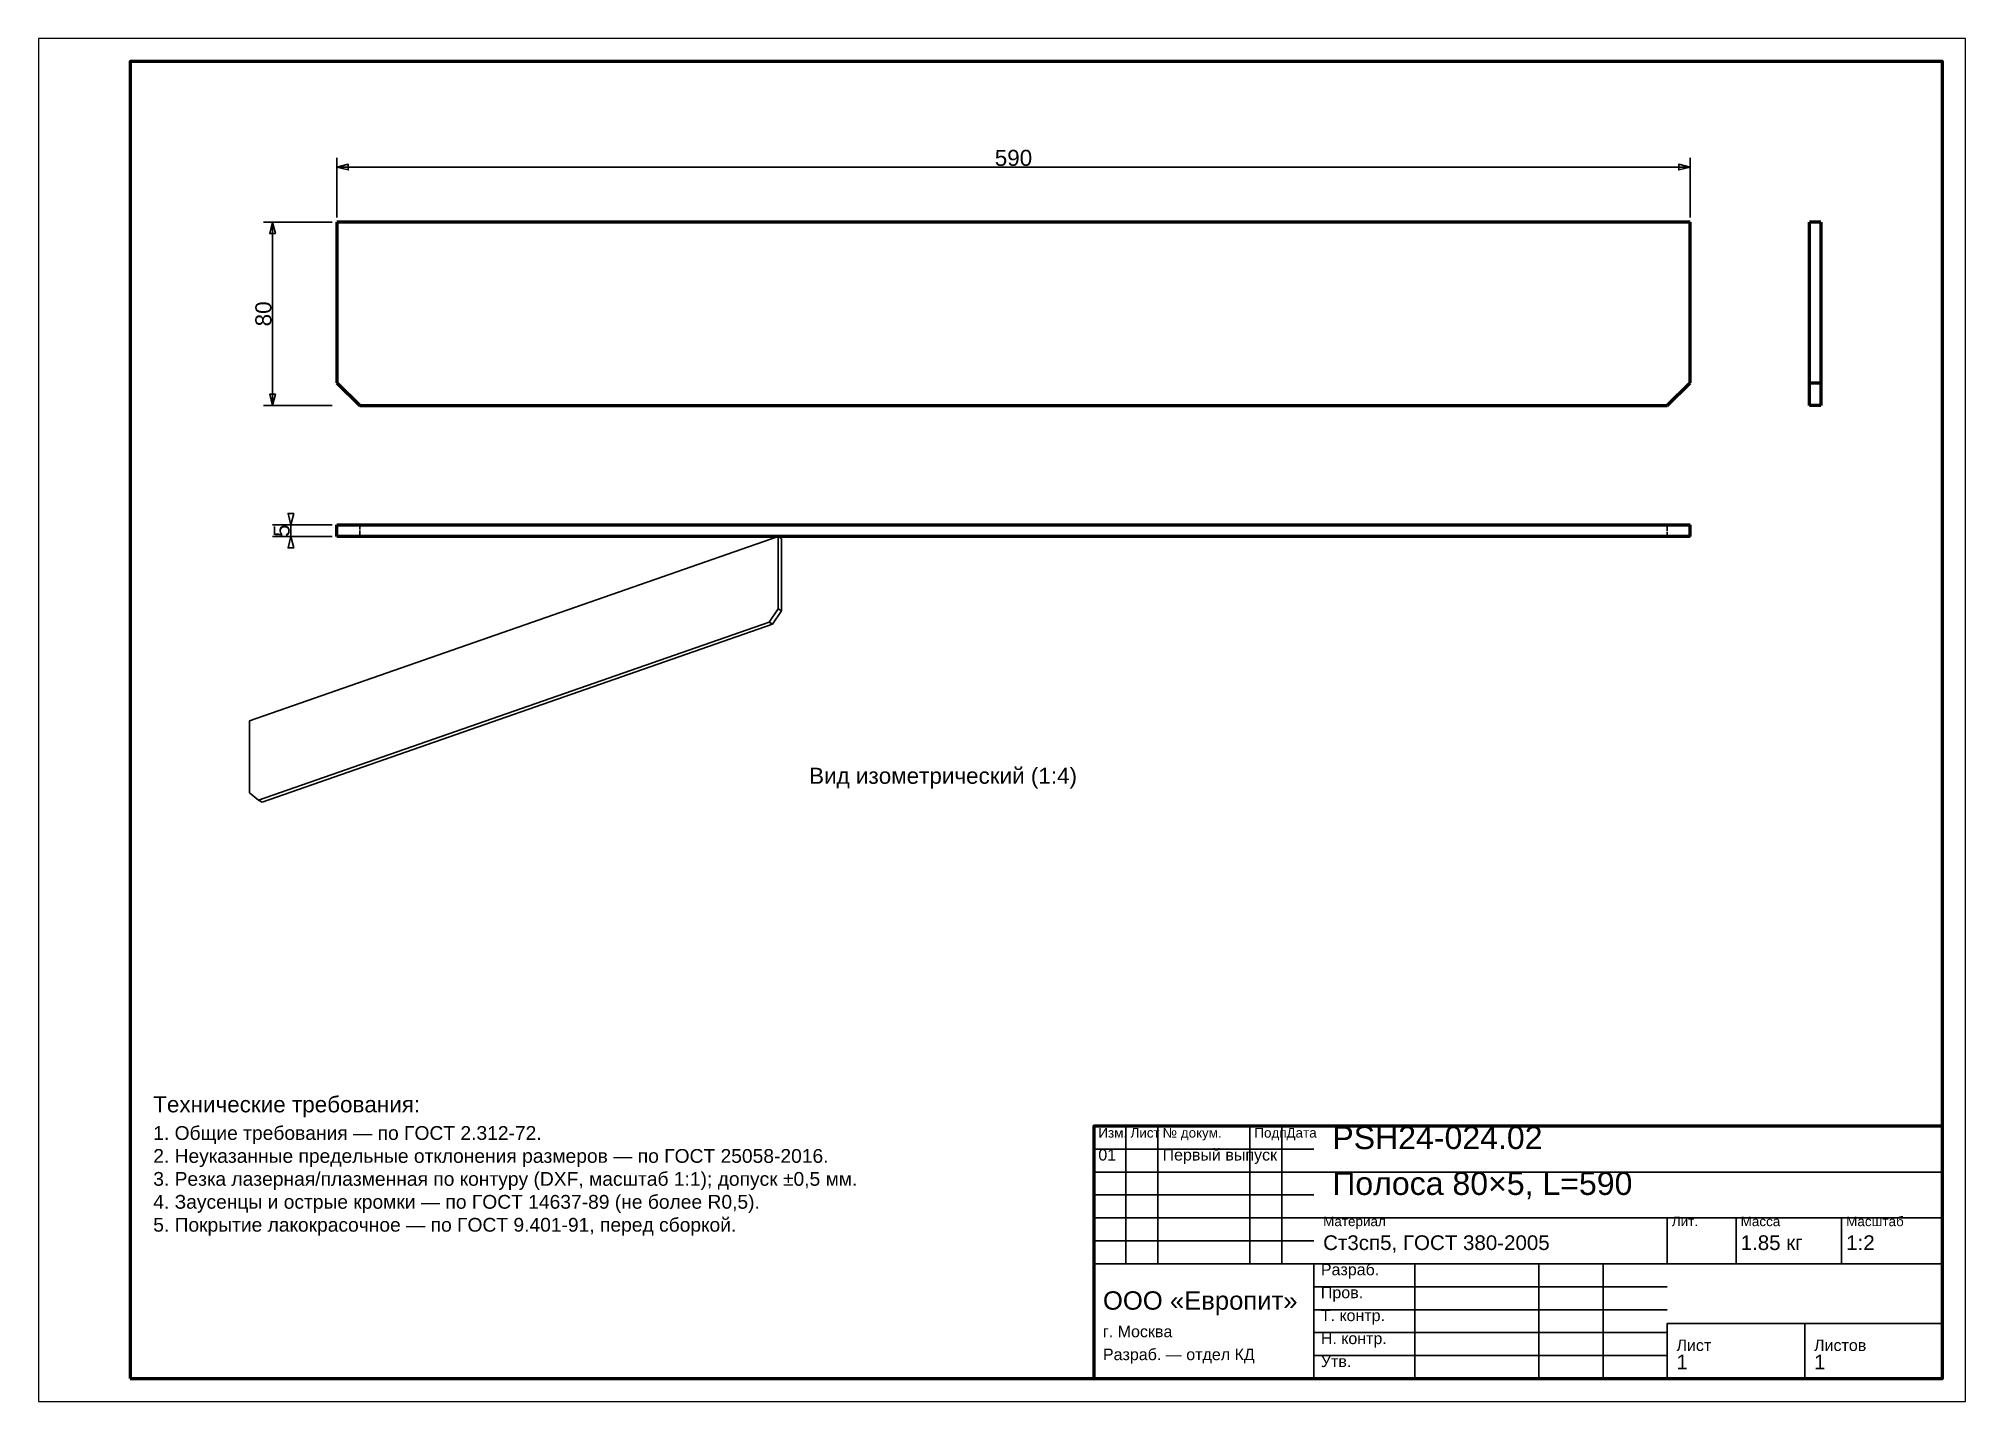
# Model space of a CAD drawing. Header units: millimetres. Extents: x 0 to 420, y 0 to 297.
import ezdxf
from ezdxf.enums import TextEntityAlignment as Align

# ---------------------------------------------------------------- set-up
doc = ezdxf.new("R2010")
doc.units = ezdxf.units.MM
doc.linetypes.add('DASHED', pattern=[1.524, 1.27, -0.254])
doc.styles.add('GOST', font='Arial')

msp = doc.modelspace()

# ---------------------------------------------------------------- linework, layer by layer
at = {"color": 7, "lineweight": 35}
for p, q in [((65, 258), (65, 271)), ((65, 269), (360, 269)), ((360, 258), (360, 271)), ((64, 257), (49, 257)), ((51, 217), (51, 257)), ((64, 217), (49, 217)), ((64, 191), (51, 191)), ((55, 188.5), (55, 191)), ((64, 188.5), (51, 188.5)), ((237, 30), (237, 60)), ((244, 30), (244, 60)), ((264, 30), (264, 60)), ((271, 30), (271, 60)), ((230, 55), (278, 55)), ((230, 50), (278, 50)), ((278, 50), (415, 50)), ((230, 45), (278, 45)), ((230, 40), (278, 40)), ((278, 40), (415, 40)), ((355, 30), (355, 40)), ((370, 30), (370, 40)), ((393, 30), (393, 40)), ((230, 35), (278, 35)), ((230, 30), (278, 30)), ((278, 30), (415, 30)), ((300, 5), (300, 30)), ((327, 5), (327, 30)), ((341, 5), (341, 30)), ((278, 25), (355, 25)), ((278, 20), (355, 20)), ((355, 17), (415, 17)), ((278, 15), (355, 15)), ((278, 10), (355, 10))]:
    msp.add_line(p, q, dxfattribs=at)
at = {"color": 1, "lineweight": 70}
for p, q in [((65, 257), (65, 222)), ((360, 257), (65, 257)), ((360, 222), (360, 257)), ((386, 222), (386, 257)), ((388.5, 257), (386, 257)), ((388.5, 257), (388.5, 222)), ((65, 222), (70, 217)), ((355, 217), (360, 222)), ((386, 217), (386, 222)), ((386, 222), (388.5, 222)), ((388.5, 222), (388.5, 217)), ((70, 217), (355, 217)), ((388.5, 217), (386, 217)), ((65, 188.5), (65, 191)), ((65, 191), (360, 191)), ((360, 188.5), (360, 191)), ((360, 188.5), (65, 188.5))]:
    msp.add_line(p, q, dxfattribs=at)
at = {"color": 5, "linetype": 'DASHED', "lineweight": 35}
for p, q in [((65, 222), (65, 257)), ((65, 257), (360, 257)), ((360, 257), (360, 222)), ((388.5, 257), (386, 257)), ((386, 257), (386, 222)), ((388.5, 222), (388.5, 257)), ((70, 217), (65, 222)), ((360, 222), (355, 217)), ((386, 222), (386, 217)), ((388.5, 222), (386, 222)), ((388.5, 217), (388.5, 222)), ((355, 217), (70, 217)), ((386, 217), (388.5, 217)), ((70, 191), (65, 191)), ((65, 191), (65, 188.5)), ((70, 188.5), (70, 191)), ((355, 191), (70, 191)), ((360, 191), (355, 191)), ((355, 191), (355, 188.5)), ((360, 188.5), (360, 191)), ((65, 188.5), (70, 188.5)), ((70, 188.5), (355, 188.5)), ((355, 188.5), (360, 188.5))]:
    msp.add_line(p, q, dxfattribs=at)
at = {"color": 1, "lineweight": 35}
for p, q in [((161.18, 188.5), (46, 148.35)), ((161.18, 172.75), (161.18, 188.5)), ((161.18, 188.5), (161.96, 188.07)), ((161.96, 188.07), (161.96, 172.32)), ((159.23, 169.82), (161.18, 172.75)), ((161.96, 172.32), (160.01, 169.39)), ((161.18, 172.75), (161.96, 172.32)), ((47.95, 131.03), (159.23, 169.82)), ((160.01, 169.39), (48.73, 130.6)), ((160.01, 169.39), (159.23, 169.82)), ((46, 148.35), (46, 132.6)), ((46, 132.6), (47.95, 131.03)), ((47.95, 131.03), (48.73, 130.6))]:
    msp.add_line(p, q, dxfattribs=at)
at = {"color": 7, "lineweight": 25}
msp.add_lwpolyline([(0, 0), (420, 0), (420, 297), (0, 297)], close=True, dxfattribs=at)
at = {"color": 7, "lineweight": 70}
for points in [[(20, 5), (415, 5), (415, 292), (20, 292)], [(230, 5), (415, 5), (415, 60), (230, 60)]]:
    msp.add_lwpolyline(points, close=True, dxfattribs=at)
at = {"color": 7, "lineweight": 35}
for points in [[(65, 269), (67.5, 268.38), (67.5, 269.62)], [(360, 269), (357.5, 269.62), (357.5, 268.38)], [(51, 257), (50.38, 254.5), (51.62, 254.5)], [(51, 217), (51.62, 219.5), (50.38, 219.5)], [(55, 191), (55.62, 193.5), (54.38, 193.5)], [(55, 188.5), (54.38, 186), (55.62, 186)], [(230, 5), (278, 5), (278, 30), (230, 30)], [(355, 5), (385, 5), (385, 17), (355, 17)], [(385, 5), (415, 5), (415, 17), (385, 17)]]:
    msp.add_lwpolyline(points, close=True, dxfattribs=at)

# ---------------------------------------------------------------- texts
at = {"color": 7, "style": 'GOST'}
msp.add_text('590', height=3.5, dxfattribs=at).set_placement((212.5, 271), align=Align.MIDDLE)
for s, p in [('80', (49, 237)), ('5', (53, 189.75))]:
    msp.add_text(s, height=3.5, rotation=90, dxfattribs=at).set_placement(p, align=Align.MIDDLE)
at = {"color": 3, "style": 'GOST'}
for s, height, p in [('Вид изометрический (1:4)', 3.5, (167.96, 134.6)), ('Технические требования:', 3.5, (25, 63)), ('1. Общие требования — по ГОСТ 2.312-72.', 3, (25, 57)), ('Изм.', 2.1, (231, 57.5)), ('Лист', 2.1, (238, 57.5)), ('№ докум.', 2.1, (245, 57.5)), ('Подп.', 2.1, (265, 57.5)), ('Дата', 2.1, (272, 57.5)), ('PSH24-024.02', 5, (282, 55)), ('2. Неуказанные предельные отклонения размеров — по ГОСТ 25058-2016.', 3, (25, 52)), ('01', 2.5, (231, 52.5)), ('Первый выпуск', 2.5, (245, 52.5)), ('3. Резка лазерная/плазменная по контуру (DXF, масштаб 1:1); допуск ±0,5 мм.', 3, (25, 47)), ('Полоса 80×5, L=590', 5, (282, 45)), ('4. Заусенцы и острые кромки — по ГОСТ 14637-89 (не более R0,5).', 3, (25, 42)), ('5. Покрытие лакокрасочное — по ГОСТ 9.401-91, перед сборкой.', 3, (25, 37)), ('Материал', 2.1, (280, 38.2)), ('Лит.', 2.1, (356, 38.2)), ('Масса', 2.1, (371, 38.2)), ('Масштаб', 2.1, (394, 38.2)), ('Ст3сп5, ГОСТ 380-2005', 3.2, (280, 33)), ('1.85 кг', 3.2, (371, 33)), ('1:2', 3.2, (394, 33)), ('Разраб.', 2.5, (279.5, 27.5)), ('ООО «Европит»', 4, (232, 20)), ('Пров.', 2.5, (279.5, 22.5)), ('Т. контр.', 2.5, (279.5, 17.5)), ('г. Москва', 2.5, (232, 14)), ('Н. контр.', 2.5, (279.5, 12.5)), ('Лист', 2.5, (357, 11)), ('Листов', 2.5, (387, 11)), ('Разраб. — отдел КД', 2.5, (232, 9)), ('Утв.', 2.5, (279.5, 7.5)), ('1', 3.2, (357, 7)), ('1', 3.2, (387, 7))]:
    msp.add_text(s, height=height, dxfattribs=at).set_placement(p)

doc.saveas('drawing.dxf')
